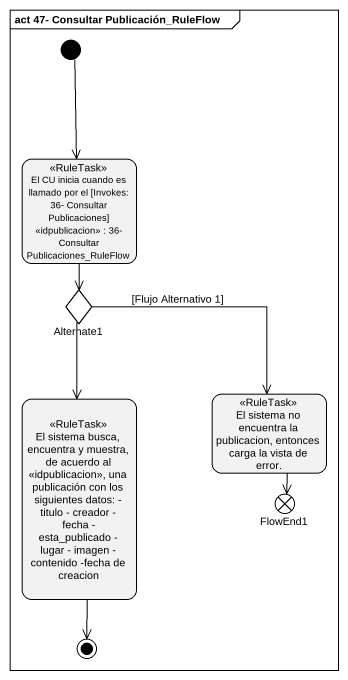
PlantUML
@startuml
mainframe act 47- Consultar Publicación_RuleFlow
hide empty description
state "El CU inicia cuando es llamado por el [Invokes: 36- Consultar Publicaciones] <<idpublicacion>> : 36- Consultar Publicaciones_RuleFlow" as El_CU_inicia_cuando_es <<RuleTask>>
state Alternate1 <<choice>>
state "El sistema busca, encuentra y muestra, de acuerdo al <<idpublicacion>>, una publicación con los siguientes datos: - titulo - creador - fecha - esta_publicado - lugar - imagen - contenido -fecha de creacion" as El_sistema_busca_encuentra <<RuleTask>>
state "El sistema no encuentra la publicacion, entonces carga la vista de error." as El_sistema_no_encuentra_la <<RuleTask>>
state FlowEnd1 <<end>>
[*] --> El_CU_inicia_cuando_es
El_CU_inicia_cuando_es --> Alternate1
Alternate1 --> El_sistema_busca_encuentra
Alternate1 --> El_sistema_no_encuentra_la : [Flujo Alternativo 1]
El_sistema_no_encuentra_la --> FlowEnd1
El_sistema_busca_encuentra --> [*]
@enduml
